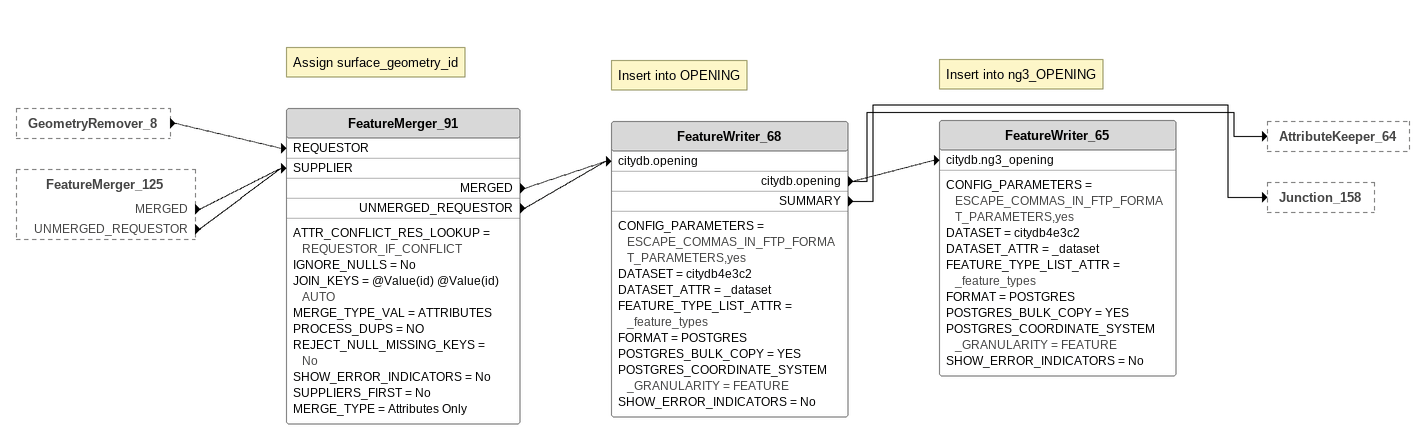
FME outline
GeometryRemover_8 [outside]
    -> FeatureMerger_91 [REQUESTOR]
FeatureMerger_125 [outside]
    MERGED -> FeatureMerger_91 [SUPPLIER]
    UNMERGED_REQUESTOR -> FeatureMerger_91 [SUPPLIER]
Note: Assign surface_geometry_id
FeatureMerger_91
    ATTR_CONFLICT_RES_LOOKUP = REQUESTOR_IF_CONFLICT
    IGNORE_NULLS = No
    JOIN_KEYS = @Value(id) @Value(id) AUTO
    MERGE_TYPE_VAL = ATTRIBUTES
    PROCESS_DUPS = NO
    REJECT_NULL_MISSING_KEYS = No
    SHOW_ERROR_INDICATORS = No
    SUPPLIERS_FIRST = No
    MERGE_TYPE = Attributes Only
    MERGED -> FeatureWriter_68 [citydb.opening]
    UNMERGED_REQUESTOR -> FeatureWriter_68 [citydb.opening]
Note: Insert into OPENING
FeatureWriter_68
    CONFIG_PARAMETERS = ESCAPE_COMMAS_IN_FTP_FORMAT_PARAMETERS,yes
    DATASET = citydb4e3c2
    DATASET_ATTR = _dataset
    FEATURE_TYPE_LIST_ATTR = _feature_types
    FORMAT = POSTGRES
    POSTGRES_BULK_COPY = YES
    POSTGRES_COORDINATE_SYSTEM_GRANULARITY = FEATURE
    SHOW_ERROR_INDICATORS = No
    citydb.opening -> FeatureWriter_65 [citydb.ng3_opening]
    citydb.opening -> AttributeKeeper_64
    SUMMARY -> Junction_158
Note: Insert into ng3_OPENING
FeatureWriter_65
    CONFIG_PARAMETERS = ESCAPE_COMMAS_IN_FTP_FORMAT_PARAMETERS,yes
    DATASET = citydb4e3c2
    DATASET_ATTR = _dataset
    FEATURE_TYPE_LIST_ATTR = _feature_types
    FORMAT = POSTGRES
    POSTGRES_BULK_COPY = YES
    POSTGRES_COORDINATE_SYSTEM_GRANULARITY = FEATURE
    SHOW_ERROR_INDICATORS = No
